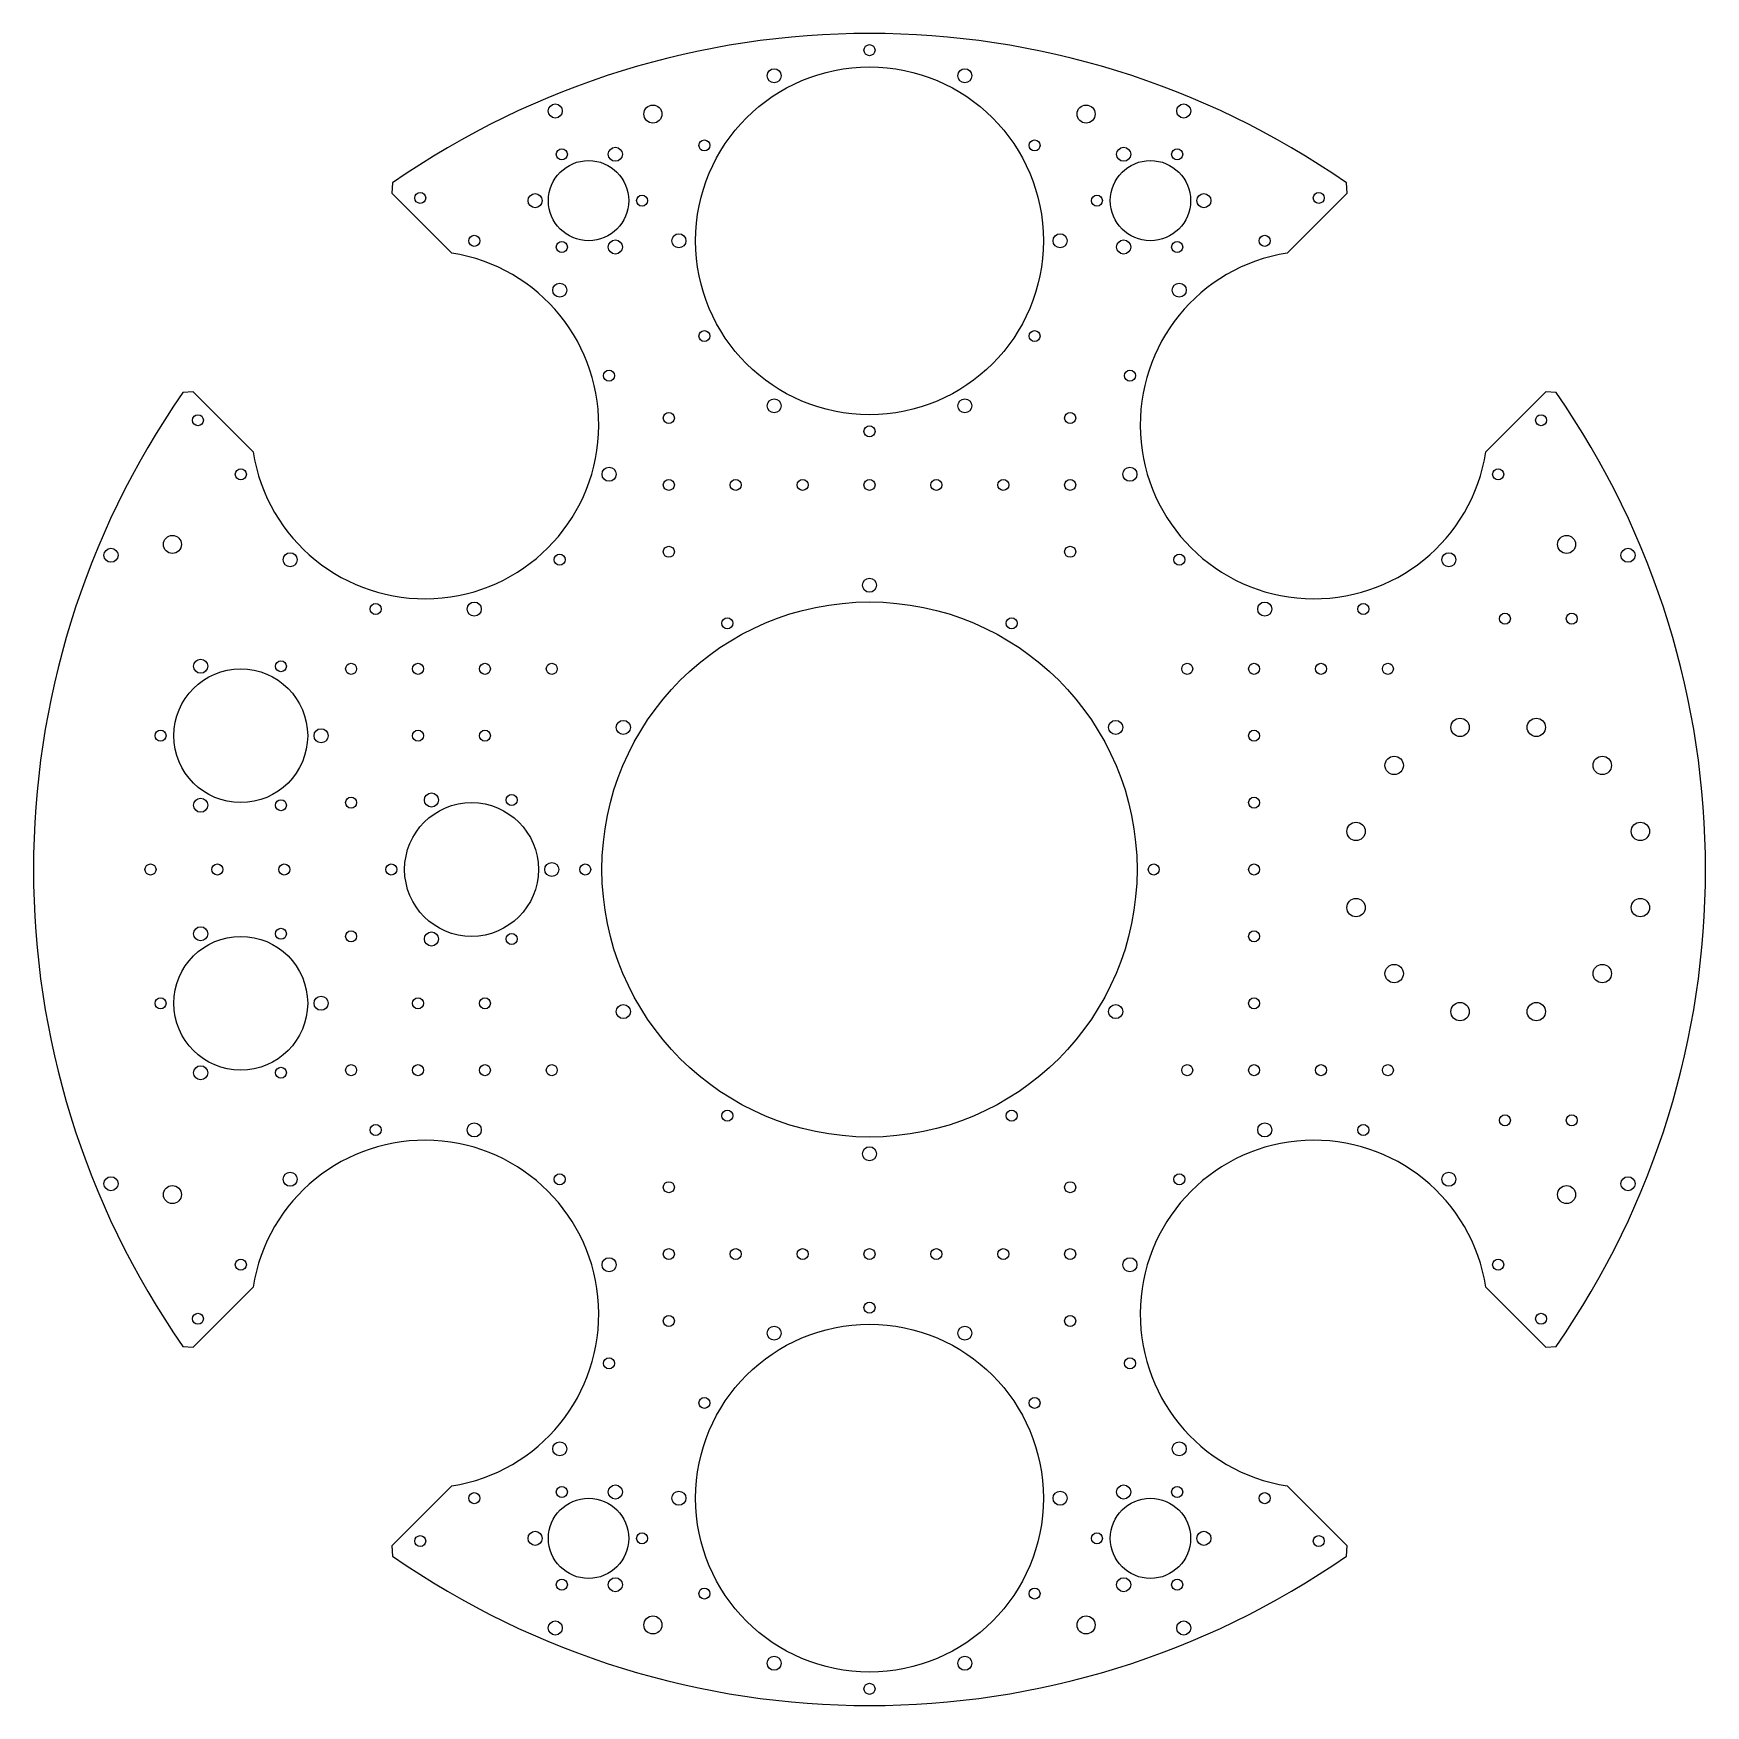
# Model space of a CAD drawing. Header units: millimetres. Extents: x -250 to 250, y -250 to 250.
import ezdxf

# ---------------------------------------------------------------- set-up
doc = ezdxf.new("R2010")
doc.units = ezdxf.units.MM

msp = doc.modelspace()

# ---------------------------------------------------------------- linework, layer by layer
at = {"color": 7, "linetype": 'Continuous', "lineweight": 25}
for p, q in [((-142.61, 205.34), (-142.88, 202.28)), ((142.88, 202.28), (142.61, 205.34)), ((-142.88, 202.28), (-124.92, 184.31)), ((124.92, 184.31), (142.88, 202.28)), ((-202.28, 142.88), (-205.34, 142.61)), ((-184.31, 124.92), (-202.28, 142.88)), ((202.28, 142.88), (184.31, 124.92)), ((205.34, 142.61), (202.28, 142.88)), ((-202.28, -142.88), (-184.31, -124.92)), ((184.31, -124.92), (202.28, -142.88)), ((-205.34, -142.61), (-202.28, -142.88)), ((202.28, -142.88), (205.34, -142.61)), ((-124.92, -184.31), (-142.88, -202.28)), ((142.88, -202.28), (124.92, -184.31)), ((-142.88, -202.28), (-142.61, -205.34)), ((142.61, -205.34), (142.88, -202.28))]:
    msp.add_line(p, q, dxfattribs=at)
for centre, radius in [((0, 245), 1.65), ((0, 188), 52), ((-28.5, 237.36), 2.1), ((28.5, 237.36), 2.1), ((-93.95, 226.81), 2.1), ((-64.77, 225.9), 2.7), ((64.77, 225.9), 2.7), ((93.95, 226.81), 2.1), ((-92, 213.86), 1.65), ((-76, 213.86), 2.1), ((-49.36, 216.5), 1.65), ((49.36, 216.5), 1.65), ((76, 213.86), 2.1), ((92, 213.86), 1.65), ((-84, 200), 12), ((84, 200), 12), ((-134.35, 200.82), 1.65), ((-100, 200), 2.1), ((-68, 200), 1.65), ((68, 200), 1.65), ((100, 200), 2.1), ((134.35, 200.82), 1.65), ((-57, 188), 2.1), ((57, 188), 2.1), ((-118.18, 187.99), 1.65), ((-92, 186.14), 1.65), ((-76, 186.14), 2.1), ((76, 186.14), 2.1), ((92, 186.14), 1.65), ((118.18, 187.99), 1.65), ((-92.63, 173.24), 2.1), ((92.63, 173.24), 2.1), ((-49.36, 159.5), 1.65), ((49.36, 159.5), 1.65), ((-77.88, 147.69), 1.65), ((77.88, 147.69), 1.65), ((-28.5, 138.64), 2.1), ((28.5, 138.64), 2.1), ((-200.82, 134.35), 1.65), ((-60, 135), 1.65), ((60, 135), 1.65), ((200.82, 134.35), 1.65), ((0, 131), 1.65), ((-77.88, 118.18), 2.1), ((77.88, 118.18), 2.1), ((-187.99, 118.18), 1.65), ((-60, 115), 1.65), ((-40, 115), 1.65), ((-20, 115), 1.65), ((0, 115), 1.65), ((20, 115), 1.65), ((40, 115), 1.65), ((60, 115), 1.65), ((187.99, 118.18), 1.65), ((-226.81, 93.95), 2.1), ((-208.45, 97.2), 2.7), ((-60, 95), 1.65), ((60, 95), 1.65), ((208.45, 97.2), 2.7), ((226.81, 93.95), 2.1), ((-173.24, 92.63), 2.1), ((-92.63, 92.63), 1.65), ((92.63, 92.63), 1.65), ((173.24, 92.63), 2.1), ((0, 85), 2.1), ((0, 0), 80), ((-147.69, 77.88), 1.65), ((-118.18, 77.88), 2.1), ((-42.5, 73.61), 1.65), ((42.5, 73.61), 1.65), ((118.18, 77.88), 2.1), ((147.69, 77.88), 1.65), ((190, 75), 1.65), ((210, 75), 1.65), ((-188, 40), 20), ((-200, 60.78), 2.1), ((-176, 60.78), 1.65), ((-155, 60), 1.65), ((-135, 60), 1.65), ((-115, 60), 1.65), ((-95, 60), 1.65), ((95, 60), 1.65), ((115, 60), 1.65), ((135, 60), 1.65), ((155, 60), 1.65), ((176.61, 42.5), 2.75), ((199.39, 42.5), 2.75), ((-212, 40), 1.65), ((-164, 40), 2.1), ((-135, 40), 1.65), ((-115, 40), 1.65), ((-73.61, 42.5), 2.1), ((73.61, 42.5), 2.1), ((115, 40), 1.65), ((156.89, 31.11), 2.75), ((219.11, 31.11), 2.75), ((-200, 19.22), 2.1), ((-176, 19.22), 1.65), ((-155, 20), 1.65), ((-119, 0), 20), ((-131, 20.78), 2.1), ((-107, 20.78), 1.65), ((115, 20), 1.65), ((145.5, 11.39), 2.75), ((230.5, 11.39), 2.75), ((-215, 0), 1.65), ((-195, 0), 1.65), ((-175, 0), 1.65), ((-143, 0), 1.65), ((-95, 0), 2.1), ((-85, 0), 1.65), ((85, 0), 1.65), ((115, 0), 1.65), ((145.5, -11.39), 2.75), ((230.5, -11.39), 2.75), ((-188, -40), 20), ((-200, -19.22), 2.1), ((-176, -19.22), 1.65), ((-155, -20), 1.65), ((-131, -20.78), 2.1), ((-107, -20.78), 1.65), ((115, -20), 1.65), ((156.89, -31.11), 2.75), ((219.11, -31.11), 2.75), ((-212, -40), 1.65), ((-164, -40), 2.1), ((-135, -40), 1.65), ((-115, -40), 1.65), ((115, -40), 1.65), ((176.61, -42.5), 2.75), ((199.39, -42.5), 2.75), ((-73.61, -42.5), 2.1), ((73.61, -42.5), 2.1), ((-200, -60.78), 2.1), ((-176, -60.78), 1.65), ((-155, -60), 1.65), ((-135, -60), 1.65), ((-115, -60), 1.65), ((-95, -60), 1.65), ((95, -60), 1.65), ((115, -60), 1.65), ((135, -60), 1.65), ((155, -60), 1.65), ((-42.5, -73.61), 1.65), ((42.5, -73.61), 1.65), ((190, -75), 1.65), ((210, -75), 1.65), ((-147.69, -77.88), 1.65), ((-118.18, -77.88), 2.1), ((118.18, -77.88), 2.1), ((147.69, -77.88), 1.65), ((0, -85), 2.1), ((-226.81, -93.95), 2.1), ((-208.45, -97.2), 2.7), ((-173.24, -92.63), 2.1), ((-92.63, -92.63), 1.65), ((-60, -95), 1.65), ((60, -95), 1.65), ((92.63, -92.63), 1.65), ((173.24, -92.63), 2.1), ((208.45, -97.2), 2.7), ((226.81, -93.95), 2.1), ((-60, -115), 1.65), ((-40, -115), 1.65), ((-20, -115), 1.65), ((0, -115), 1.65), ((20, -115), 1.65), ((40, -115), 1.65), ((60, -115), 1.65), ((-187.99, -118.18), 1.65), ((-77.88, -118.18), 2.1), ((77.88, -118.18), 2.1), ((187.99, -118.18), 1.65), ((0, -131), 1.65), ((-200.82, -134.35), 1.65), ((-60, -135), 1.65), ((60, -135), 1.65), ((200.82, -134.35), 1.65), ((0, -188), 52), ((-28.5, -138.64), 2.1), ((28.5, -138.64), 2.1), ((-77.88, -147.69), 1.65), ((77.88, -147.69), 1.65), ((-49.36, -159.5), 1.65), ((49.36, -159.5), 1.65), ((-92.63, -173.24), 2.1), ((92.63, -173.24), 2.1), ((-92, -186.14), 1.65), ((-76, -186.14), 2.1), ((76, -186.14), 2.1), ((92, -186.14), 1.65), ((-118.18, -187.99), 1.65), ((-84, -200), 12), ((-57, -188), 2.1), ((57, -188), 2.1), ((84, -200), 12), ((118.18, -187.99), 1.65), ((-134.35, -200.82), 1.65), ((-100, -200), 2.1), ((-68, -200), 1.65), ((68, -200), 1.65), ((100, -200), 2.1), ((134.35, -200.82), 1.65), ((-92, -213.86), 1.65), ((-76, -213.86), 2.1), ((-49.36, -216.5), 1.65), ((49.36, -216.5), 1.65), ((76, -213.86), 2.1), ((92, -213.86), 1.65), ((-93.95, -226.81), 2.1), ((-64.77, -225.9), 2.7), ((64.77, -225.9), 2.7), ((93.95, -226.81), 2.1), ((-28.5, -237.36), 2.1), ((28.5, -237.36), 2.1), ((0, -245), 1.65)]:
    msp.add_circle(centre, radius, dxfattribs=at)
for centre, radius, start, end in [((0, 0), 250, 55.2195, 124.7805), ((-132.94, 132.94), 52, 188.8711, 81.1289), ((132.94, 132.94), 52, 98.8711, 351.1289), ((0, 0), 250, 145.2195, 214.7805), ((0, 0), 250, 325.2195, 34.7805), ((-132.94, -132.94), 52, 278.8711, 171.1289), ((132.94, -132.94), 52, 8.8711, 261.1289), ((0, 0), 250, 235.2195, 304.7805)]:
    msp.add_arc(centre, radius, start, end, dxfattribs=at)

doc.saveas('drawing.dxf')
